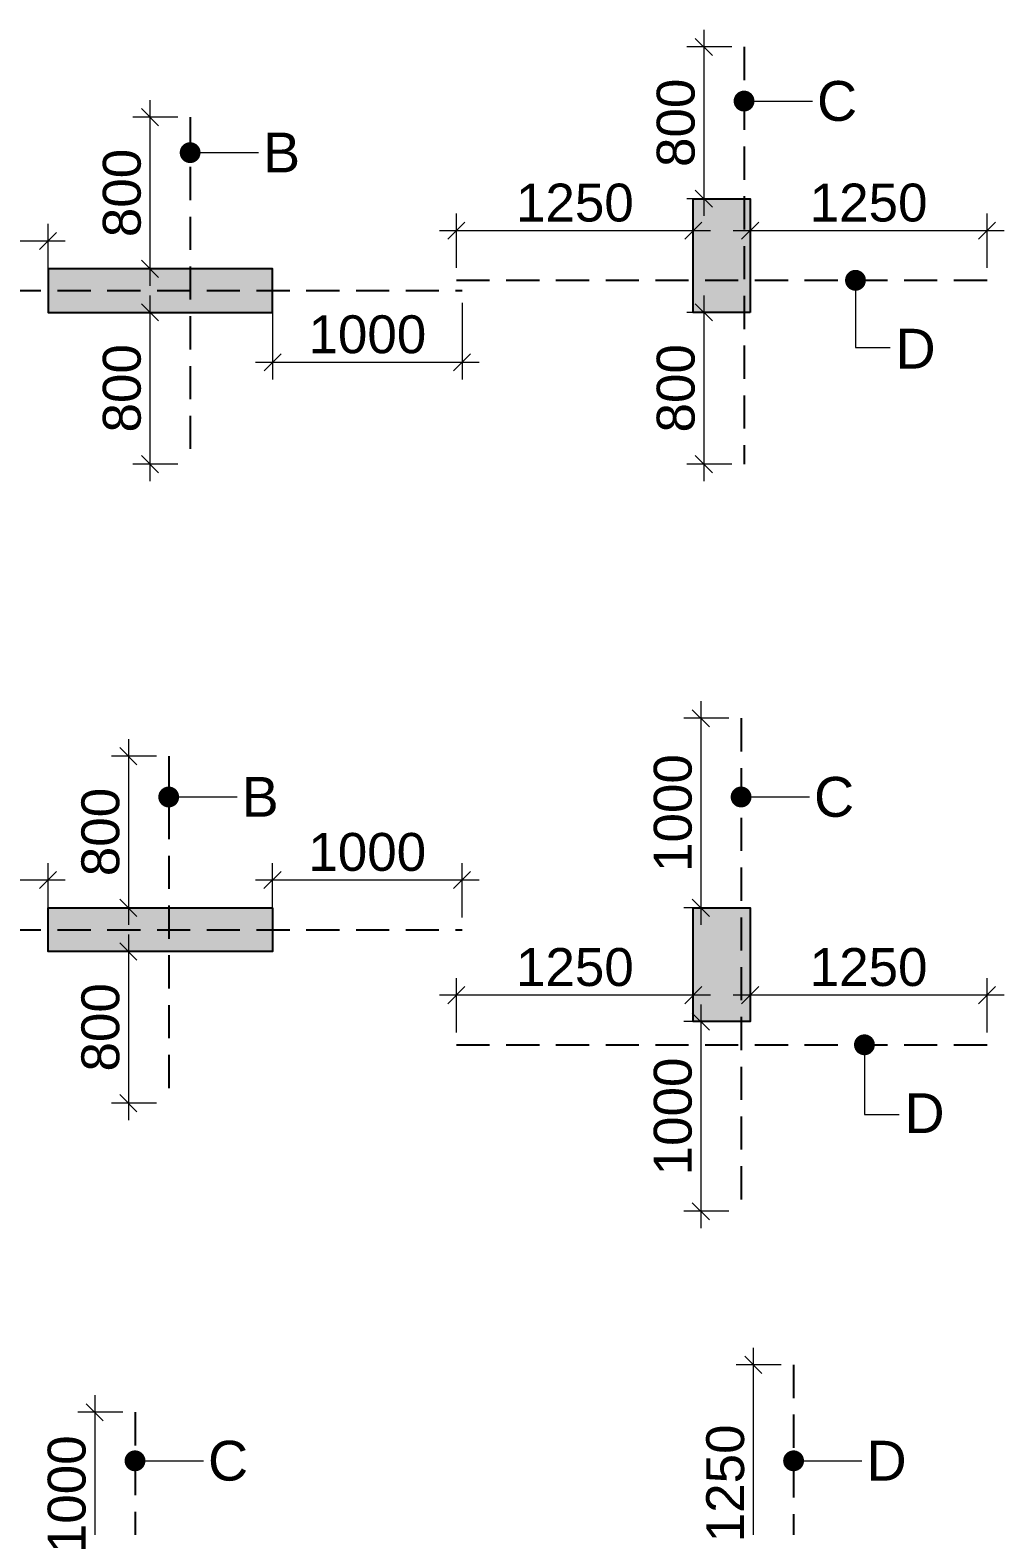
# Model space of a CAD drawing. Header units: millimetres. Extents: x 1123469 to 1752051, y -126924 to 196924.
# Drawn here: x 1485553 to 1490694, y 142469 to 150354 of the extents above; entities that cross this region are included whole.
import ezdxf

# ---------------------------------------------------------------- set-up
doc = ezdxf.new("R2010")
doc.units = ezdxf.units.MM
doc.header["$LTSCALE"] = 500
doc.header["$MEASUREMENT"] = 0
doc.header["$PDMODE"] = 34
doc.linetypes.add('CONTINOUS', pattern=[0])
doc.linetypes.add('HIDDEN', pattern=[0.375, 0.25, -0.125])
doc.layers.get('Defpoints').update_dxf_attribs({"lineweight": 0})
for name, color, linetype, lineweight in [('ARWO', 1, 'Continuous', 18), ('CUT OUT', 1, 'Continuous', 13), ('TOWER COL HATCH', 253, 'Continuous', 20)]:
    doc.layers.add(name, color=color, linetype=linetype, lineweight=lineweight)
for name, color, linetype in [('COL. DIM', 3, 'Continuous'), ('reinf.', 4, 'Continuous'), ('TEXT 1', 1, 'Continuous'), ('TOWER AREA COLUMN.', 6, 'Continuous')]:
    doc.layers.add(name, color=color, linetype=linetype)
doc.styles.add('3mm', font='arial.ttf')
doc.dimstyles.new('PARAMVEER', dxfattribs={"dimtxt": 200, "dimasz": 100, "dimexe": 0, "dimexo": 25, "dimgap": 10, "dimtad": 1, "dimdec": 0, "dimrnd": 5, "dimzin": 0, "dimdsep": 46, "dimtxsty": '3mm', "dimblk": 'OBLIQUE', "dimcen": 0.09, "dimdle": 75, "dimclrd": 1, "dimclre": 1, "dimclrt": 3, "dimadec": 0, "dimazin": 0, "dimtfac": 1, "dimtdec": 0, "dimtmove": 1, "dimatfit": 3, "dimfxl": 100, "dimtolj": 1, "dimtzin": 0, "dimlwd": 18, "dimlwe": 5, "dimarcsym": 0})
doc.dimstyles.new('PARAMVEER BEAM', dxfattribs={"dimtxt": 200, "dimasz": 100, "dimexe": 0, "dimexo": 0, "dimgap": 10, "dimtad": 1, "dimdec": 0, "dimzin": 0, "dimdsep": 46, "dimtxsty": '3mm', "dimblk": 'ARCHTICK', "dimcen": 0.09, "dimdle": 75, "dimclrd": 1, "dimclre": 1, "dimclrt": 3, "dimadec": 0, "dimazin": 0, "dimtfac": 1, "dimtdec": 0, "dimtmove": 1, "dimatfit": 3, "dimfxl": 100, "dimtolj": 1, "dimtzin": 0, "dimlwd": 18, "dimlwe": 5, "dimarcsym": 0})

# ---------------------------------------------------------------- blocks, each defined once
blk = doc.blocks.new('3tgra')
at = {"layer": 'TOWER COL HATCH'}
h = blk.add_hatch(color=253, dxfattribs=at)
h.dxf.hatch_style = 1
h.paths.add_polyline_path([(1391530.6, 85841.7), (1391230.6, 85841.7), (1391230.6, 86441.7), (1391530.6, 86441.7)])
h = blk.add_hatch(color=253, dxfattribs=at)
h.dxf.hatch_style = 1
h.paths.add_polyline_path([(1389010.6, 85841.7), (1389010.6, 86071.7), (1387825.6, 86071.7), (1387825.6, 85841.7)])
h = blk.add_hatch(color=253, dxfattribs=at)
h.dxf.hatch_style = 1
h.paths.add_polyline_path([(1389009.9, 82701.7), (1389009.9, 82471.7), (1387825.6, 82471.7), (1387825.6, 82701.7)])
h = blk.add_hatch(color=253, dxfattribs=at)
h.dxf.hatch_style = 1
h.paths.add_polyline_path([(1391230.6, 82701.7), (1391530.6, 82701.7), (1391530.6, 82101.7), (1391230.6, 82101.7)])
at = {"layer": 'TOWER AREA COLUMN.', "color": 4}
for points in [[(1391530.6, 85841.7), (1391230.6, 85841.7), (1391230.6, 86441.7), (1391530.6, 86441.7)], [(1389010.6, 85841.7), (1389010.6, 86071.7), (1387825.6, 86071.7), (1387825.6, 85841.7)], [(1389009.9, 82701.7), (1389009.9, 82471.7), (1387825.6, 82471.7), (1387825.6, 82701.7)], [(1391230.6, 82701.7), (1391530.6, 82701.7), (1391530.6, 82101.7), (1391230.6, 82101.7)]]:
    blk.add_lwpolyline(points, close=True, dxfattribs=at)
blk = doc.blocks.new('_Oblique')
at = {"color": 0, "linetype": 'ByBlock', "lineweight": -2}
blk.add_line((-0.5, -0.5), (0.5, 0.5), dxfattribs=at)
blk = doc.blocks.new('*D270')
at = {"layer": 'COL. DIM', "color": 1, "lineweight": 18, "ltscale": 10, "transparency": 16777216}
blk.add_line((1486186.6, 148954.2), (1486186.6, 147974.2), dxfattribs=at)
at = {"layer": 'COL. DIM', "color": 1, "linetype": 'CONTINOUS', "lineweight": 5, "ltscale": 10, "transparency": 16777216}
for p, q in [((1486334, 148864.2), (1486096.6, 148864.2)), ((1486334, 148064.2), (1486096.6, 148064.2))]:
    blk.add_line(p, q, dxfattribs=at)
at = {"layer": 'Defpoints', "color": 0, "ltscale": 10, "transparency": 16777216}
for p in [(1486399, 148864.2), (1486186.6, 148064.2), (1486399, 148064.2)]:
    blk.add_point(p, dxfattribs=at)
at = {"layer": 'COL. DIM', "color": 1, "lineweight": 18, "ltscale": 10, "transparency": 16777216, "xscale": 90, "yscale": 90, "zscale": 90}
for p, rotation in [((1486186.6, 148864.2), 90), ((1486186.6, 148064.2), 270)]:
    blk.add_blockref('_Oblique', p, dxfattribs=dict(at, rotation=rotation))
at = {"layer": 'COL. DIM', "color": 3, "ltscale": 10, "transparency": 16777216, "insert": (1486039.5, 148464.2), "char_height": 200, "attachment_point": 5, "rotation": 90, "style": '3mm'}
blk.add_mtext('\\A1;800', dxfattribs=at)
blk = doc.blocks.new('_ArchTick')
at = {"color": 0, "linetype": 'ByBlock', "const_width": 0.15}
blk.add_lwpolyline([(-0.5, -0.5), (0.5, 0.5)], dxfattribs=at)
blk = doc.blocks.new('*D271')
at = {"layer": 'COL. DIM', "color": 1, "linetype": 'CONTINOUS', "lineweight": 5, "ltscale": 10, "transparency": 16777216}
for p, q in [((1484649.2, 149044.2), (1484649.2, 149330.8)), ((1485649.2, 149044.2), (1485649.2, 149330.8))]:
    blk.add_line(p, q, dxfattribs=at)
at = {"layer": 'COL. DIM', "color": 1, "lineweight": 18, "ltscale": 10, "transparency": 16777216}
blk.add_line((1485739.2, 149240.8), (1484559.2, 149240.8), dxfattribs=at)
at = {"layer": 'Defpoints', "color": 0, "ltscale": 10, "transparency": 16777216}
for p in [(1484649.2, 149240.8), (1484649.2, 148979.2), (1485649.2, 148979.2)]:
    blk.add_point(p, dxfattribs=at)
at = {"layer": 'COL. DIM', "color": 1, "lineweight": 18, "ltscale": 10, "transparency": 16777216, "xscale": 90, "yscale": 90, "zscale": 90, "rotation": 180}
blk.add_blockref('_Oblique', (1484649.2, 149240.8), dxfattribs=at)
at = {"layer": 'COL. DIM', "color": 1, "lineweight": 18, "ltscale": 10, "transparency": 16777216, "xscale": 90, "yscale": 90, "zscale": 90}
blk.add_blockref('_Oblique', (1485649.2, 149240.8), dxfattribs=at)
at = {"layer": 'COL. DIM', "color": 3, "ltscale": 10, "transparency": 16777216, "insert": (1485149.2, 149387.9), "char_height": 200, "attachment_point": 5, "style": '3mm'}
blk.add_mtext('\\A1;1000', dxfattribs=at)
blk = doc.blocks.new('*D272')
at = {"layer": 'COL. DIM', "color": 1, "linetype": 'CONTINOUS', "lineweight": 5, "ltscale": 10, "transparency": 16777216}
for p, q in [((1486834.2, 148914.2), (1486834.2, 148510.6)), ((1487834.2, 148914.2), (1487834.2, 148510.6))]:
    blk.add_line(p, q, dxfattribs=at)
at = {"layer": 'COL. DIM', "color": 1, "lineweight": 18, "ltscale": 10, "transparency": 16777216}
blk.add_line((1487924.2, 148600.6), (1486744.2, 148600.6), dxfattribs=at)
at = {"layer": 'Defpoints', "color": 0, "ltscale": 10, "transparency": 16777216}
for p in [(1486834.2, 148979.2), (1487834.2, 148979.2), (1486834.2, 148600.6)]:
    blk.add_point(p, dxfattribs=at)
at = {"layer": 'COL. DIM', "color": 1, "lineweight": 18, "ltscale": 10, "transparency": 16777216, "xscale": 90, "yscale": 90, "zscale": 90, "rotation": 180}
blk.add_blockref('_Oblique', (1486834.2, 148600.6), dxfattribs=at)
at = {"layer": 'COL. DIM', "color": 1, "lineweight": 18, "ltscale": 10, "transparency": 16777216, "xscale": 90, "yscale": 90, "zscale": 90}
blk.add_blockref('_Oblique', (1487834.2, 148600.6), dxfattribs=at)
at = {"layer": 'COL. DIM', "color": 3, "ltscale": 10, "transparency": 16777216, "insert": (1487334.2, 148747.7), "char_height": 200, "attachment_point": 5, "style": '3mm'}
blk.add_mtext('\\A1;1000', dxfattribs=at)
blk = doc.blocks.new('*D273')
at = {"layer": 'COL. DIM', "color": 1, "lineweight": 18, "ltscale": 10, "transparency": 16777216}
blk.add_line((1486186.6, 149984.2), (1486186.6, 149004.2), dxfattribs=at)
at = {"layer": 'COL. DIM', "color": 1, "linetype": 'CONTINOUS', "lineweight": 5, "ltscale": 10, "transparency": 16777216}
for p, q in [((1486334, 149894.2), (1486096.6, 149894.2)), ((1486334, 149094.2), (1486096.6, 149094.2))]:
    blk.add_line(p, q, dxfattribs=at)
at = {"layer": 'Defpoints', "color": 0, "ltscale": 10, "transparency": 16777216}
for p in [(1486399, 149894.2), (1486186.6, 149094.2), (1486399, 149094.2)]:
    blk.add_point(p, dxfattribs=at)
at = {"layer": 'COL. DIM', "color": 1, "lineweight": 18, "ltscale": 10, "transparency": 16777216, "xscale": 90, "yscale": 90, "zscale": 90}
for p, rotation in [((1486186.6, 149894.2), 90), ((1486186.6, 149094.2), 270)]:
    blk.add_blockref('_Oblique', p, dxfattribs=dict(at, rotation=rotation))
at = {"layer": 'COL. DIM', "color": 3, "ltscale": 10, "transparency": 16777216, "insert": (1486039.5, 149494.2), "char_height": 200, "attachment_point": 5, "rotation": 90, "style": '3mm'}
blk.add_mtext('\\A1;800', dxfattribs=at)
blk = doc.blocks.new('*D300')
at = {"layer": 'COL. DIM', "color": 1, "lineweight": 18, "ltscale": 10, "transparency": 16777216}
blk.add_line((1489109.6, 148954.2), (1489109.6, 147974.2), dxfattribs=at)
at = {"layer": 'COL. DIM', "color": 1, "linetype": 'CONTINOUS', "lineweight": 5, "ltscale": 10, "transparency": 16777216}
for p, q in [((1489257, 148864.2), (1489019.6, 148864.2)), ((1489257, 148064.2), (1489019.6, 148064.2))]:
    blk.add_line(p, q, dxfattribs=at)
at = {"layer": 'Defpoints', "color": 0, "ltscale": 10, "transparency": 16777216}
for p in [(1489322, 148864.2), (1489109.6, 148064.2), (1489322, 148064.2)]:
    blk.add_point(p, dxfattribs=at)
at = {"layer": 'COL. DIM', "color": 1, "lineweight": 18, "ltscale": 10, "transparency": 16777216, "xscale": 90, "yscale": 90, "zscale": 90}
for p, rotation in [((1489109.6, 148864.2), 90), ((1489109.6, 148064.2), 270)]:
    blk.add_blockref('_Oblique', p, dxfattribs=dict(at, rotation=rotation))
at = {"layer": 'COL. DIM', "color": 3, "ltscale": 10, "transparency": 16777216, "insert": (1488962.4, 148464.2), "char_height": 200, "attachment_point": 5, "rotation": 90, "style": '3mm'}
blk.add_mtext('\\A1;800', dxfattribs=at)
blk = doc.blocks.new('*D301')
at = {"layer": 'COL. DIM', "color": 1, "linetype": 'CONTINOUS', "lineweight": 5, "ltscale": 10, "transparency": 16777216}
for p, q in [((1487804.2, 149098.7), (1487804.2, 149385.2)), ((1489054.2, 149098.7), (1489054.2, 149385.2))]:
    blk.add_line(p, q, dxfattribs=at)
at = {"layer": 'COL. DIM', "color": 1, "lineweight": 18, "ltscale": 10, "transparency": 16777216}
blk.add_line((1489144.2, 149295.2), (1487714.2, 149295.2), dxfattribs=at)
at = {"layer": 'Defpoints', "color": 0, "ltscale": 10, "transparency": 16777216}
for p in [(1487804.2, 149295.2), (1487804.2, 149033.7), (1489054.2, 149033.7)]:
    blk.add_point(p, dxfattribs=at)
at = {"layer": 'COL. DIM', "color": 1, "lineweight": 18, "ltscale": 10, "transparency": 16777216, "xscale": 90, "yscale": 90, "zscale": 90, "rotation": 180}
blk.add_blockref('_Oblique', (1487804.2, 149295.2), dxfattribs=at)
at = {"layer": 'COL. DIM', "color": 1, "lineweight": 18, "ltscale": 10, "transparency": 16777216, "xscale": 90, "yscale": 90, "zscale": 90}
blk.add_blockref('_Oblique', (1489054.2, 149295.2), dxfattribs=at)
at = {"layer": 'COL. DIM', "color": 3, "ltscale": 10, "transparency": 16777216, "insert": (1488429.2, 149442.3), "char_height": 200, "attachment_point": 5, "style": '3mm'}
blk.add_mtext('\\A1;1250', dxfattribs=at)
blk = doc.blocks.new('*D302')
at = {"layer": 'COL. DIM', "color": 1, "linetype": 'CONTINOUS', "lineweight": 5, "ltscale": 10, "transparency": 16777216}
for p, q in [((1489354.2, 149098.7), (1489354.2, 149385.2)), ((1490604.2, 149098.7), (1490604.2, 149385.2))]:
    blk.add_line(p, q, dxfattribs=at)
at = {"layer": 'COL. DIM', "color": 1, "lineweight": 18, "ltscale": 10, "transparency": 16777216}
blk.add_line((1490694.2, 149295.2), (1489264.2, 149295.2), dxfattribs=at)
at = {"layer": 'Defpoints', "color": 0, "ltscale": 10, "transparency": 16777216}
for p in [(1489354.2, 149295.2), (1489354.2, 149033.7), (1490604.2, 149033.7)]:
    blk.add_point(p, dxfattribs=at)
at = {"layer": 'COL. DIM', "color": 1, "lineweight": 18, "ltscale": 10, "transparency": 16777216, "xscale": 90, "yscale": 90, "zscale": 90, "rotation": 180}
blk.add_blockref('_Oblique', (1489354.2, 149295.2), dxfattribs=at)
at = {"layer": 'COL. DIM', "color": 1, "lineweight": 18, "ltscale": 10, "transparency": 16777216, "xscale": 90, "yscale": 90, "zscale": 90}
blk.add_blockref('_Oblique', (1490604.2, 149295.2), dxfattribs=at)
at = {"layer": 'COL. DIM', "color": 3, "ltscale": 10, "transparency": 16777216, "insert": (1489979.2, 149442.3), "char_height": 200, "attachment_point": 5, "style": '3mm'}
blk.add_mtext('\\A1;1250', dxfattribs=at)
blk = doc.blocks.new('*D303')
at = {"layer": 'COL. DIM', "color": 1, "lineweight": 18, "ltscale": 10, "transparency": 16777216}
blk.add_line((1489109.6, 150354.2), (1489109.6, 149374.2), dxfattribs=at)
at = {"layer": 'COL. DIM', "color": 1, "linetype": 'CONTINOUS', "lineweight": 5, "ltscale": 10, "transparency": 16777216}
for p, q in [((1489257, 150264.2), (1489019.6, 150264.2)), ((1489257, 149464.2), (1489019.6, 149464.2))]:
    blk.add_line(p, q, dxfattribs=at)
at = {"layer": 'Defpoints', "color": 0, "ltscale": 10, "transparency": 16777216}
for p in [(1489322, 150264.2), (1489109.6, 149464.2), (1489322, 149464.2)]:
    blk.add_point(p, dxfattribs=at)
at = {"layer": 'COL. DIM', "color": 1, "lineweight": 18, "ltscale": 10, "transparency": 16777216, "xscale": 90, "yscale": 90, "zscale": 90}
for p, rotation in [((1489109.6, 150264.2), 90), ((1489109.6, 149464.2), 270)]:
    blk.add_blockref('_Oblique', p, dxfattribs=dict(at, rotation=rotation))
at = {"layer": 'COL. DIM', "color": 3, "ltscale": 10, "transparency": 16777216, "insert": (1488962.4, 149864.2), "char_height": 200, "attachment_point": 5, "rotation": 90, "style": '3mm'}
blk.add_mtext('\\A1;800', dxfattribs=at)
blk = doc.blocks.new('*D328')
at = {"layer": 'COL. DIM', "color": 1, "lineweight": 18, "ltscale": 10, "transparency": 16777216}
blk.add_line((1489093.9, 145214.2), (1489093.9, 144034.2), dxfattribs=at)
at = {"layer": 'COL. DIM', "color": 1, "linetype": 'CONTINOUS', "lineweight": 5, "ltscale": 10, "transparency": 16777216}
for p, q in [((1489241.3, 145124.2), (1489003.9, 145124.2)), ((1489241.3, 144124.2), (1489003.9, 144124.2))]:
    blk.add_line(p, q, dxfattribs=at)
at = {"layer": 'Defpoints', "color": 0, "ltscale": 10, "transparency": 16777216}
for p in [(1489306.3, 145124.2), (1489093.9, 144124.2), (1489306.3, 144124.2)]:
    blk.add_point(p, dxfattribs=at)
at = {"layer": 'COL. DIM', "color": 1, "lineweight": 18, "ltscale": 10, "transparency": 16777216, "xscale": 90, "yscale": 90, "zscale": 90}
for p, rotation in [((1489093.9, 145124.2), 90), ((1489093.9, 144124.2), 270)]:
    blk.add_blockref('_Oblique', p, dxfattribs=dict(at, rotation=rotation))
at = {"layer": 'COL. DIM', "color": 3, "ltscale": 10, "transparency": 16777216, "insert": (1488946.8, 144624.2), "char_height": 200, "attachment_point": 5, "rotation": 90, "style": '3mm'}
blk.add_mtext('\\A1;1000', dxfattribs=at)
blk = doc.blocks.new('*D329')
at = {"layer": 'COL. DIM', "color": 1, "linetype": 'CONTINOUS', "lineweight": 5, "ltscale": 10, "transparency": 16777216}
for p, q in [((1487804.2, 145067.1), (1487804.2, 145353.7)), ((1489054.2, 145189.2), (1489054.2, 145353.7))]:
    blk.add_line(p, q, dxfattribs=at)
at = {"layer": 'COL. DIM', "color": 1, "lineweight": 18, "ltscale": 10, "transparency": 16777216}
blk.add_line((1489144.2, 145263.7), (1487714.2, 145263.7), dxfattribs=at)
at = {"layer": 'Defpoints', "color": 0, "ltscale": 10, "transparency": 16777216}
for p in [(1487804.2, 145263.7), (1489054.2, 145124.2), (1487804.2, 145002.1)]:
    blk.add_point(p, dxfattribs=at)
at = {"layer": 'COL. DIM', "color": 1, "lineweight": 18, "ltscale": 10, "transparency": 16777216, "xscale": 90, "yscale": 90, "zscale": 90, "rotation": 180}
blk.add_blockref('_Oblique', (1487804.2, 145263.7), dxfattribs=at)
at = {"layer": 'COL. DIM', "color": 1, "lineweight": 18, "ltscale": 10, "transparency": 16777216, "xscale": 90, "yscale": 90, "zscale": 90}
blk.add_blockref('_Oblique', (1489054.2, 145263.7), dxfattribs=at)
at = {"layer": 'COL. DIM', "color": 3, "ltscale": 10, "transparency": 16777216, "insert": (1488429.2, 145410.8), "char_height": 200, "attachment_point": 5, "style": '3mm'}
blk.add_mtext('\\A1;1250', dxfattribs=at)
blk = doc.blocks.new('*D330')
at = {"layer": 'COL. DIM', "color": 1, "linetype": 'CONTINOUS', "lineweight": 5, "ltscale": 10, "transparency": 16777216}
for p, q in [((1489354.2, 145189.2), (1489354.2, 145353.7)), ((1490604.2, 145067.1), (1490604.2, 145353.7))]:
    blk.add_line(p, q, dxfattribs=at)
at = {"layer": 'COL. DIM', "color": 1, "lineweight": 18, "ltscale": 10, "transparency": 16777216}
blk.add_line((1490694.2, 145263.7), (1489264.2, 145263.7), dxfattribs=at)
at = {"layer": 'Defpoints', "color": 0, "ltscale": 10, "transparency": 16777216}
for p in [(1489354.2, 145263.7), (1489354.2, 145124.2), (1490604.2, 145002.1)]:
    blk.add_point(p, dxfattribs=at)
at = {"layer": 'COL. DIM', "color": 1, "lineweight": 18, "ltscale": 10, "transparency": 16777216, "xscale": 90, "yscale": 90, "zscale": 90, "rotation": 180}
blk.add_blockref('_Oblique', (1489354.2, 145263.7), dxfattribs=at)
at = {"layer": 'COL. DIM', "color": 1, "lineweight": 18, "ltscale": 10, "transparency": 16777216, "xscale": 90, "yscale": 90, "zscale": 90}
blk.add_blockref('_Oblique', (1490604.2, 145263.7), dxfattribs=at)
at = {"layer": 'COL. DIM', "color": 3, "ltscale": 10, "transparency": 16777216, "insert": (1489979.2, 145410.8), "char_height": 200, "attachment_point": 5, "style": '3mm'}
blk.add_mtext('\\A1;1250', dxfattribs=at)
blk = doc.blocks.new('*D331')
at = {"layer": 'COL. DIM', "color": 1, "lineweight": 18, "ltscale": 10, "transparency": 16777216}
blk.add_line((1489093.9, 146814.2), (1489093.9, 145634.2), dxfattribs=at)
at = {"layer": 'COL. DIM', "color": 1, "linetype": 'CONTINOUS', "lineweight": 5, "ltscale": 10, "transparency": 16777216}
for p, q in [((1489241.3, 146724.2), (1489003.9, 146724.2)), ((1489241.3, 145724.2), (1489003.9, 145724.2))]:
    blk.add_line(p, q, dxfattribs=at)
at = {"layer": 'Defpoints', "color": 0, "ltscale": 10, "transparency": 16777216}
for p in [(1489306.3, 146724.2), (1489093.9, 145724.2), (1489306.3, 145724.2)]:
    blk.add_point(p, dxfattribs=at)
at = {"layer": 'COL. DIM', "color": 1, "lineweight": 18, "ltscale": 10, "transparency": 16777216, "xscale": 90, "yscale": 90, "zscale": 90}
for p, rotation in [((1489093.9, 146724.2), 90), ((1489093.9, 145724.2), 270)]:
    blk.add_blockref('_Oblique', p, dxfattribs=dict(at, rotation=rotation))
at = {"layer": 'COL. DIM', "color": 3, "ltscale": 10, "transparency": 16777216, "insert": (1488946.8, 146224.2), "char_height": 200, "attachment_point": 5, "rotation": 90, "style": '3mm'}
blk.add_mtext('\\A1;1000', dxfattribs=at)
blk = doc.blocks.new('*D335')
at = {"layer": 'COL. DIM', "color": 1, "lineweight": 18, "ltscale": 10, "transparency": 16777216}
blk.add_line((1489370.8, 143404.2), (1489370.8, 141974.2), dxfattribs=at)
at = {"layer": 'COL. DIM', "color": 1, "linetype": 'CONTINOUS', "lineweight": 5, "ltscale": 10, "transparency": 16777216}
for p, q in [((1489518.2, 143314.2), (1489280.8, 143314.2)), ((1489518.2, 142064.2), (1489280.8, 142064.2))]:
    blk.add_line(p, q, dxfattribs=at)
at = {"layer": 'Defpoints', "color": 0, "ltscale": 10, "transparency": 16777216}
for p in [(1489583.2, 143314.2), (1489370.8, 142064.2), (1489583.2, 142064.2)]:
    blk.add_point(p, dxfattribs=at)
at = {"layer": 'COL. DIM', "color": 1, "lineweight": 18, "ltscale": 10, "transparency": 16777216, "xscale": 90, "yscale": 90, "zscale": 90}
for p, rotation in [((1489370.8, 143314.2), 90), ((1489370.8, 142064.2), 270)]:
    blk.add_blockref('_Oblique', p, dxfattribs=dict(at, rotation=rotation))
at = {"layer": 'COL. DIM', "color": 3, "ltscale": 10, "transparency": 16777216, "insert": (1489223.6, 142689.2), "char_height": 200, "attachment_point": 5, "rotation": 90, "style": '3mm'}
blk.add_mtext('\\A1;1250', dxfattribs=at)
blk = doc.blocks.new('*D336')
at = {"layer": 'COL. DIM', "color": 1, "lineweight": 18, "ltscale": 10, "transparency": 16777216}
blk.add_line((1486073.5, 145584.2), (1486073.5, 144604.2), dxfattribs=at)
at = {"layer": 'COL. DIM', "color": 1, "linetype": 'CONTINOUS', "lineweight": 5, "ltscale": 10, "transparency": 16777216}
for p, q in [((1486220.9, 145494.2), (1485983.5, 145494.2)), ((1486220.9, 144694.2), (1485983.5, 144694.2))]:
    blk.add_line(p, q, dxfattribs=at)
at = {"layer": 'Defpoints', "color": 0, "ltscale": 10, "transparency": 16777216}
for p in [(1486285.9, 145494.2), (1486073.5, 144694.2), (1486285.9, 144694.2)]:
    blk.add_point(p, dxfattribs=at)
at = {"layer": 'COL. DIM', "color": 1, "lineweight": 18, "ltscale": 10, "transparency": 16777216, "xscale": 90, "yscale": 90, "zscale": 90}
for p, rotation in [((1486073.5, 145494.2), 90), ((1486073.5, 144694.2), 270)]:
    blk.add_blockref('_Oblique', p, dxfattribs=dict(at, rotation=rotation))
at = {"layer": 'COL. DIM', "color": 3, "ltscale": 10, "transparency": 16777216, "insert": (1485926.4, 145094.2), "char_height": 200, "attachment_point": 5, "rotation": 90, "style": '3mm'}
blk.add_mtext('\\A1;800', dxfattribs=at)
blk = doc.blocks.new('*D337')
at = {"layer": 'COL. DIM', "color": 1, "linetype": 'CONTINOUS', "lineweight": 5, "ltscale": 10, "transparency": 16777216}
for p, q in [((1484649.3, 145674.2), (1484649.3, 145960.8)), ((1485649.3, 145674.2), (1485649.3, 145960.8))]:
    blk.add_line(p, q, dxfattribs=at)
at = {"layer": 'COL. DIM', "color": 1, "lineweight": 18, "ltscale": 10, "transparency": 16777216}
blk.add_line((1485739.3, 145870.8), (1484559.3, 145870.8), dxfattribs=at)
at = {"layer": 'Defpoints', "color": 0, "ltscale": 10, "transparency": 16777216}
for p in [(1484649.3, 145870.8), (1484649.3, 145609.2), (1485649.3, 145609.2)]:
    blk.add_point(p, dxfattribs=at)
at = {"layer": 'COL. DIM', "color": 1, "lineweight": 18, "ltscale": 10, "transparency": 16777216, "xscale": 90, "yscale": 90, "zscale": 90, "rotation": 180}
blk.add_blockref('_Oblique', (1484649.3, 145870.8), dxfattribs=at)
at = {"layer": 'COL. DIM', "color": 1, "lineweight": 18, "ltscale": 10, "transparency": 16777216, "xscale": 90, "yscale": 90, "zscale": 90}
blk.add_blockref('_Oblique', (1485649.3, 145870.8), dxfattribs=at)
at = {"layer": 'COL. DIM', "color": 3, "ltscale": 10, "transparency": 16777216, "insert": (1485024.3, 146017.9), "char_height": 200, "attachment_point": 5, "style": '3mm'}
blk.add_mtext('\\A1;1000', dxfattribs=at)
blk = doc.blocks.new('*D338')
at = {"layer": 'COL. DIM', "color": 1, "linetype": 'CONTINOUS', "lineweight": 5, "ltscale": 10, "transparency": 16777216}
for p, q in [((1486833.6, 145674.2), (1486833.6, 145960.8)), ((1487833.6, 145674.2), (1487833.6, 145960.8))]:
    blk.add_line(p, q, dxfattribs=at)
at = {"layer": 'COL. DIM', "color": 1, "lineweight": 18, "ltscale": 10, "transparency": 16777216}
blk.add_line((1487923.6, 145870.8), (1486743.6, 145870.8), dxfattribs=at)
at = {"layer": 'Defpoints', "color": 0, "ltscale": 10, "transparency": 16777216}
for p in [(1486833.6, 145870.8), (1486833.6, 145609.2), (1487833.6, 145609.2)]:
    blk.add_point(p, dxfattribs=at)
at = {"layer": 'COL. DIM', "color": 1, "lineweight": 18, "ltscale": 10, "transparency": 16777216, "xscale": 90, "yscale": 90, "zscale": 90, "rotation": 180}
blk.add_blockref('_Oblique', (1486833.6, 145870.8), dxfattribs=at)
at = {"layer": 'COL. DIM', "color": 1, "lineweight": 18, "ltscale": 10, "transparency": 16777216, "xscale": 90, "yscale": 90, "zscale": 90}
blk.add_blockref('_Oblique', (1487833.6, 145870.8), dxfattribs=at)
at = {"layer": 'COL. DIM', "color": 3, "ltscale": 10, "transparency": 16777216, "insert": (1487333.6, 146017.9), "char_height": 200, "attachment_point": 5, "style": '3mm'}
blk.add_mtext('\\A1;1000', dxfattribs=at)
blk = doc.blocks.new('*D339')
at = {"layer": 'COL. DIM', "color": 1, "lineweight": 18, "ltscale": 10, "transparency": 16777216}
blk.add_line((1486073.5, 146614.2), (1486073.5, 145634.2), dxfattribs=at)
at = {"layer": 'COL. DIM', "color": 1, "linetype": 'CONTINOUS', "lineweight": 5, "ltscale": 10, "transparency": 16777216}
for p, q in [((1486220.9, 146524.2), (1485983.5, 146524.2)), ((1486220.9, 145724.2), (1485983.5, 145724.2))]:
    blk.add_line(p, q, dxfattribs=at)
at = {"layer": 'Defpoints', "color": 0, "ltscale": 10, "transparency": 16777216}
for p in [(1486285.9, 146524.2), (1486073.5, 145724.2), (1486285.9, 145724.2)]:
    blk.add_point(p, dxfattribs=at)
at = {"layer": 'COL. DIM', "color": 1, "lineweight": 18, "ltscale": 10, "transparency": 16777216, "xscale": 90, "yscale": 90, "zscale": 90}
for p, rotation in [((1486073.5, 146524.2), 90), ((1486073.5, 145724.2), 270)]:
    blk.add_blockref('_Oblique', p, dxfattribs=dict(at, rotation=rotation))
at = {"layer": 'COL. DIM', "color": 3, "ltscale": 10, "transparency": 16777216, "insert": (1485926.4, 146124.2), "char_height": 200, "attachment_point": 5, "rotation": 90, "style": '3mm'}
blk.add_mtext('\\A1;800', dxfattribs=at)
blk = doc.blocks.new('*D347')
at = {"layer": 'COL. DIM', "color": 1, "lineweight": 18, "ltscale": 10, "transparency": 16777216}
blk.add_line((1485895.7, 143154.2), (1485895.7, 141974.2), dxfattribs=at)
at = {"layer": 'COL. DIM', "color": 1, "linetype": 'CONTINOUS', "lineweight": 5, "ltscale": 10, "transparency": 16777216}
for p, q in [((1486043.1, 143064.2), (1485805.7, 143064.2)), ((1486043.1, 142064.2), (1485805.7, 142064.2))]:
    blk.add_line(p, q, dxfattribs=at)
at = {"layer": 'Defpoints', "color": 0, "ltscale": 10, "transparency": 16777216}
for p in [(1486108.1, 143064.2), (1485895.7, 142064.2), (1486108.1, 142064.2)]:
    blk.add_point(p, dxfattribs=at)
at = {"layer": 'COL. DIM', "color": 1, "lineweight": 18, "ltscale": 10, "transparency": 16777216, "xscale": 90, "yscale": 90, "zscale": 90}
for p, rotation in [((1485895.7, 143064.2), 90), ((1485895.7, 142064.2), 270)]:
    blk.add_blockref('_Oblique', p, dxfattribs=dict(at, rotation=rotation))
at = {"layer": 'COL. DIM', "color": 3, "ltscale": 10, "transparency": 16777216, "insert": (1485748.6, 142631.7), "char_height": 200, "attachment_point": 5, "rotation": 90, "style": '3mm'}
blk.add_mtext('\\A1;1000', dxfattribs=at)

msp = doc.modelspace()

# ---------------------------------------------------------------- linework, layer by layer
at = {"layer": 'reinf.', "color": 4, "linetype": 'HIDDEN', "ltscale": 1.4}
for p, q in [((1489322, 150264.2), (1489322, 148064.2)), ((1486399, 149894.2), (1486399, 148064.2)), ((1487804.2, 149033.7), (1490604.2, 149033.7)), ((1484649.2, 148979.2), (1487834.2, 148979.2)), ((1489306.3, 146724.2), (1489306.3, 144124.2)), ((1486285.9, 146524.2), (1486285.9, 144694.2)), ((1484649.3, 145609.2), (1487833.6, 145609.2)), ((1487804.2, 145002.1), (1490604.2, 145002.1)), ((1489583.2, 143314.2), (1489583.2, 140514.2)), ((1486108.1, 143064.2), (1486108.1, 140764.2))]:
    msp.add_line(p, q, dxfattribs=at)

# ---------------------------------------------------------------- block references
at = {"layer": 'CUT OUT', "color": 4}
msp.add_blockref('3tgra', (97823.6, 63022.5), dxfattribs=at)

# ---------------------------------------------------------------- texts
at = {"layer": 'TEXT 1', "color": 2, "linetype": 'ByBlock', "style": '3mm'}
for s, p in [('C', (1489706.9, 149874.6, -0.1)), ('B', (1486783.9, 149602.7, -0.1)), ('D', (1490121.1, 148568.1, -0.1)), ('B', (1486670.8, 146204.6, -0.1)), ('C', (1489691.2, 146204.6, -0.1)), ('D', (1490168.4, 144536.6, -0.1)), ('C', (1486493.1, 142703.8, -0.1)), ('D', (1489968.1, 142703.8, -0.1))]:
    msp.add_text(s, height=210, dxfattribs=at).set_placement(p)

# ---------------------------------------------------------------- dimensions: what is measured, and where the dimension line sits
at = {"layer": 'COL. DIM', "color": 6, "ltscale": 10}
for base, p1, p2, angle, picture, middle in [((1489109.6, 149464.2), (1489322, 150264.2), (1489322, 149464.2), 90, '*D303', (1488962.4, 149864.2)), ((1486186.6, 149094.2), (1486399, 149894.2), (1486399, 149094.2), 90, '*D273', (1486039.5, 149494.2)), ((1484649.2, 149240.8), (1485649.2, 148979.2), (1484649.2, 148979.2), 180, '*D271', (1485149.2, 149387.9)), ((1489354.2, 149295.2), (1490604.2, 149033.7), (1489354.2, 149033.7), 180, '*D302', (1489979.2, 149442.3)), ((1486186.6, 148064.2), (1486399, 148864.2), (1486399, 148064.2), 90, '*D270', (1486039.5, 148464.2)), ((1486834.2, 148600.6), (1487834.2, 148979.2), (1486834.2, 148979.2), 180, '*D272', (1487334.2, 148747.7)), ((1489109.6, 148064.2), (1489322, 148864.2), (1489322, 148064.2), 90, '*D300', (1488962.4, 148464.2)), ((1489093.9, 145724.2), (1489306.3, 146724.2), (1489306.3, 145724.2), 90, '*D331', (1488946.8, 146224.2)), ((1486073.5, 145724.2), (1486285.9, 146524.2), (1486285.9, 145724.2), 90, '*D339', (1485926.4, 146124.2)), ((1486833.6, 145870.8), (1487833.6, 145609.2), (1486833.6, 145609.2), 180, '*D338', (1487333.6, 146017.9)), ((1486073.5, 144694.2), (1486285.9, 145494.2), (1486285.9, 144694.2), 90, '*D336', (1485926.4, 145094.2)), ((1489354.2, 145263.7), (1490604.2, 145002.1), (1489354.2, 145124.2), 180, '*D330', (1489979.2, 145410.8)), ((1489093.9, 144124.2), (1489306.3, 145124.2), (1489306.3, 144124.2), 90, '*D328', (1488946.8, 144624.2)), ((1489370.8, 142064.2), (1489583.2, 143314.2), (1489583.2, 142064.2), 90, '*D335', (1489223.6, 142689.2))]:
    dim = msp.add_linear_dim(base=base, p1=p1, p2=p2, angle=angle, dimstyle='PARAMVEER', override={"dimasz": 90, "dimexe": 90, "dimexo": 65, "dimgap": 45, "dimpost": '\\X', "dimdle": 90, "dimfxl": 0.18, "dimarcsym": 1}, dxfattribs=at)
    dim.commit()
    dim.dimension.update_dxf_attribs({"geometry": picture, "text_midpoint": middle})
for base, p1, p2, angle, picture, middle in [((1487804.2, 149295.2), (1489054.2, 149033.7), (1487804.2, 149033.7), 180, '*D301', (1488429.2, 149295.2)), ((1484649.3, 145870.8), (1485649.3, 145609.2), (1484649.3, 145609.2), 180, '*D337', (1485024.3, 145870.8)), ((1487804.2, 145263.7), (1489054.2, 145124.2), (1487804.2, 145002.1), 180, '*D329', (1488429.2, 145263.7)), ((1485895.7, 142064.2), (1486108.1, 143064.2), (1486108.1, 142064.2), 90, '*D347', (1485895.7, 142631.7))]:
    dim = msp.add_linear_dim(base=base, p1=p1, p2=p2, angle=angle, dimstyle='PARAMVEER', override={"dimasz": 90, "dimexe": 90, "dimexo": 65, "dimgap": 45, "dimpost": '\\X', "dimdle": 90, "dimfxl": 0.18, "dimarcsym": 1}, dxfattribs=at)
    dim.commit()
    dim.dimension.update_dxf_attribs({"geometry": picture, "text_midpoint": middle, "dimtype": 160})

# ---------------------------------------------------------------- leaders
at = {"layer": 'ARWO', "color": 1}
for points in [[(1489322, 149978.9), (1489682.4, 149978.9)], [(1486399, 149706.9), (1486759.5, 149706.9)], [(1489909.9, 149033.7), (1489909.9, 148678.9), (1490092.3, 148678.9)], [(1486285.9, 146308.9), (1486646.4, 146308.9)], [(1489306.3, 146308.9), (1489666.8, 146308.9)], [(1489957.2, 145002.1), (1489957.2, 144634.5), (1490139.6, 144634.5)], [(1486108.1, 142808.1), (1486468.6, 142808.1)], [(1489583.2, 142808.1), (1489943.6, 142808.1)]]:
    msp.add_leader(points, dimstyle='PARAMVEER BEAM', override={"dimasz": 110, "dimtad": 0, "dimldrblk": 'Dot', "dimfxl": 0, "dimarcsym": 1}, dxfattribs=at)

doc.saveas('drawing.dxf')
